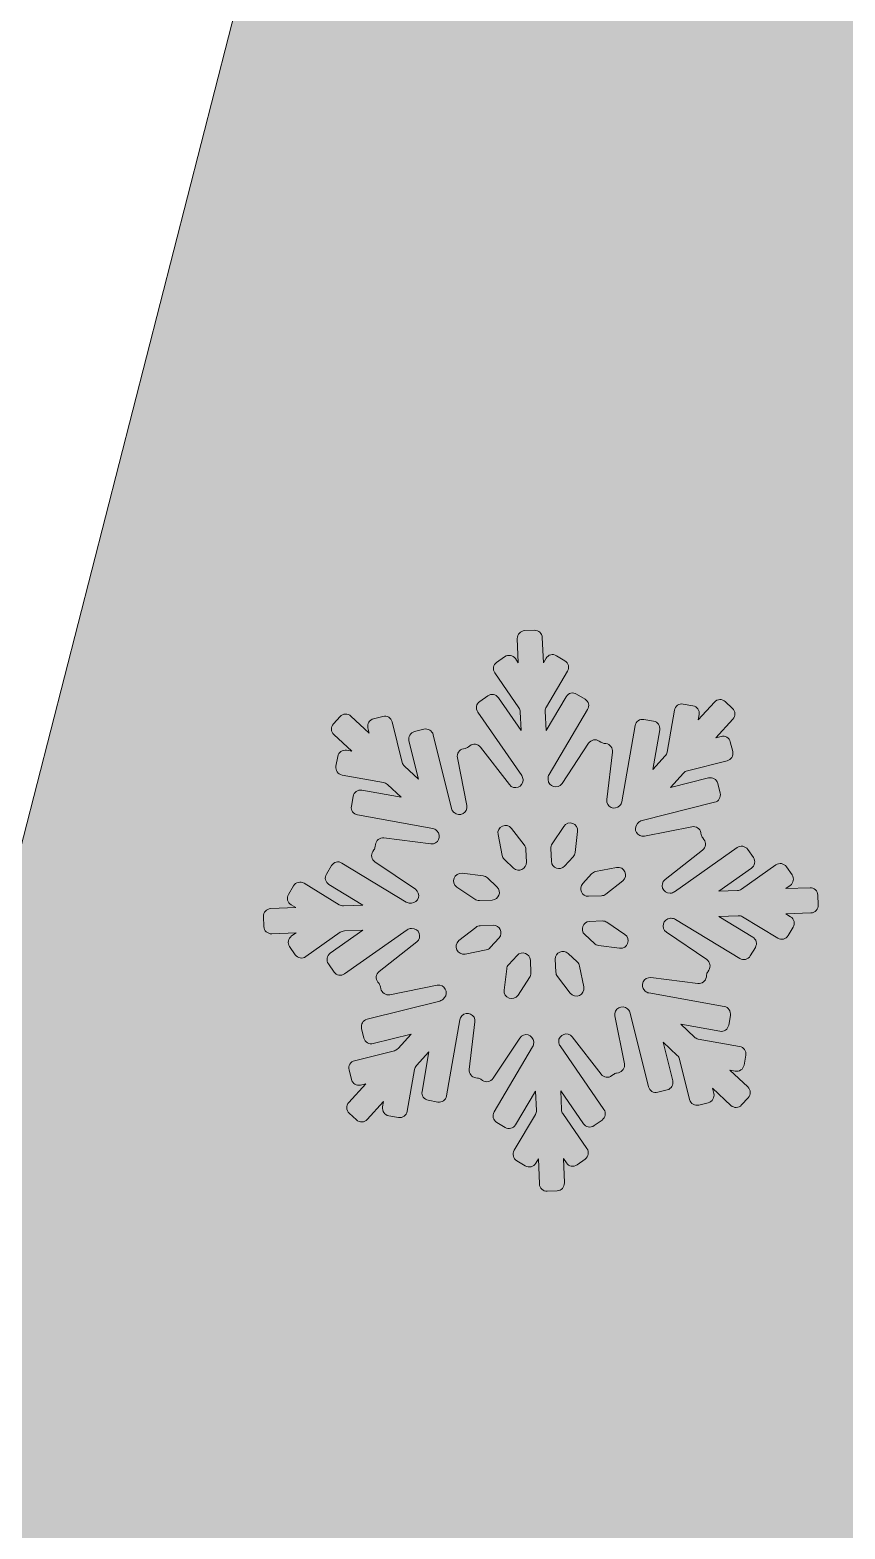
# Model space of a CAD drawing. Header units: millimetres. Extents: x 27 to 189, y -121 to -22.
# Drawn here: x 153.91 to 169.24, y -78.98 to -50.76 of the extents above; entities that cross this region are included whole.
import ezdxf

# ---------------------------------------------------------------- set-up
doc = ezdxf.new("R2010")
doc.units = ezdxf.units.MM
doc.header["$MEASUREMENT"] = 0
doc.layers.add('engraving', color=7, linetype='Continuous')
doc.layers.add('Layer 1', color=7, linetype='Continuous')

msp = doc.modelspace()

# ---------------------------------------------------------------- hatches: boundary and pattern name
at = {"layer": 'Layer 1'}
h = msp.add_hatch(color=2, dxfattribs=at)
h.dxf.hatch_style = 2
edge = h.paths.add_edge_path()
edge.add_spline(control_points=[(165.942, -35.834), (165.942, -35.834), (161.501, -35.834), (161.501, -35.834), (161.501, -35.834), (158.269, -35.834), (158.269, -35.834), (157.497, -34.402), (156.034, -33.393), (154.332, -33.263), (155.837, -32.148), (156.817, -30.365), (156.817, -28.348), (156.817, -24.968), (154.076, -22.227), (150.696, -22.227), (147.316, -22.227), (144.575, -24.968), (144.575, -28.348), (144.575, -30.365), (145.555, -32.148), (147.06, -33.263), (145.358, -33.393), (143.895, -34.402), (143.123, -35.834), (143.123, -35.834), (139.892, -35.834), (139.892, -35.834), (139.892, -35.834), (135.45, -35.834), (135.45, -35.834), (135.45, -35.834), (112.878, -35.834), (112.878, -35.834), (112.878, -35.834), (135.664, -120.161), (135.664, -120.161), (135.664, -120.161), (165.729, -120.161), (165.729, -120.161), (165.729, -120.161), (188.514, -35.834), (188.514, -35.834), (188.514, -35.834), (165.942, -35.834), (165.942, -35.834)], knot_values=[0, 0, 0, 0, 1, 1, 1, 2, 2, 2, 3, 3, 3, 4, 4, 4, 5, 5, 5, 6, 6, 6, 7, 7, 7, 8, 8, 8, 9, 9, 9, 10, 10, 10, 11, 11, 11, 12, 12, 12, 13, 13, 13, 14, 14, 14, 15, 15, 15, 15], degree=3, periodic=1)
edge = h.paths.add_edge_path()
edge.add_spline(control_points=[(146.889, -28.348), (146.889, -26.249), (148.597, -24.541), (150.696, -24.541), (152.795, -24.541), (154.503, -26.249), (154.503, -28.348), (154.503, -30.447), (152.795, -32.155), (150.696, -32.155), (148.597, -32.155), (146.889, -30.447), (146.889, -28.348)], knot_values=[0, 0, 0, 0, 1, 1, 1, 2, 2, 2, 3, 3, 3, 4, 4, 4, 4], degree=3, periodic=1)
h.paths.add_polyline_path([(140.66, -38.834), (160.733, -38.834), (150.696, -77.997)])

# ---------------------------------------------------------------- linework, layer by layer
at = {"layer": 'engraving', "lineweight": 0}
for points, knots in [([(168.733, -67.042), (168.73, -66.963), (168.664, -66.901), (168.585, -66.904), (168.585, -66.904), (168.129, -66.922), (168.129, -66.922), (168.129, -66.922), (168.213, -66.862), (168.213, -66.862), (168.277, -66.817), (168.293, -66.728), (168.248, -66.664), (168.248, -66.664), (168.142, -66.51), (168.142, -66.51), (168.097, -66.445), (168.007, -66.429), (167.942, -66.475), (167.942, -66.475), (167.295, -66.931), (167.295, -66.931), (167.273, -66.947), (167.246, -66.956), (167.218, -66.957), (167.218, -66.957), (166.869, -66.971), (166.869, -66.971), (166.869, -66.971), (167.484, -66.537), (167.484, -66.537), (167.549, -66.491), (167.564, -66.403), (167.52, -66.338), (167.52, -66.338), (167.413, -66.185), (167.413, -66.185), (167.368, -66.119), (167.278, -66.103), (167.213, -66.149), (167.213, -66.149), (166.037, -66.98), (166.037, -66.98), (166.014, -66.996), (165.987, -67.005), (165.959, -67.006), (165.959, -67.006), (165.953, -67.006), (165.953, -67.006), (165.814, -67.012), (165.749, -66.837), (165.858, -66.751), (165.858, -66.751), (166.564, -66.195), (166.564, -66.195), (166.626, -66.146), (166.637, -66.057), (166.589, -65.995), (166.589, -65.995), (166.566, -65.966), (166.566, -65.966), (166.553, -65.948), (166.544, -65.928), (166.539, -65.906), (166.539, -65.906), (166.532, -65.87), (166.532, -65.87), (166.517, -65.792), (166.441, -65.742), (166.364, -65.757), (166.364, -65.757), (165.473, -65.935), (165.473, -65.935), (165.337, -65.962), (165.246, -65.8), (165.339, -65.698), (165.339, -65.698), (165.354, -65.681), (165.354, -65.681), (165.373, -65.661), (165.397, -65.646), (165.425, -65.639), (165.425, -65.639), (166.791, -65.296), (166.791, -65.296), (166.867, -65.277), (166.914, -65.2), (166.895, -65.123), (166.895, -65.123), (166.85, -64.941), (166.85, -64.941), (166.831, -64.864), (166.753, -64.817), (166.676, -64.837), (166.676, -64.837), (165.961, -65.016), (165.961, -65.016), (165.961, -65.016), (166.207, -64.746), (166.207, -64.746), (166.226, -64.725), (166.251, -64.71), (166.278, -64.704), (166.278, -64.704), (167.027, -64.516), (167.027, -64.516), (167.104, -64.497), (167.15, -64.419), (167.131, -64.342), (167.131, -64.342), (167.086, -64.161), (167.086, -64.161), (167.067, -64.084), (166.989, -64.037), (166.912, -64.056), (166.912, -64.056), (166.814, -64.081), (166.814, -64.081), (166.814, -64.081), (167.135, -63.729), (167.135, -63.729), (167.188, -63.671), (167.185, -63.581), (167.127, -63.528), (167.127, -63.528), (166.992, -63.401), (166.992, -63.401), (166.933, -63.346), (166.842, -63.35), (166.788, -63.409), (166.788, -63.409), (166.481, -63.745), (166.481, -63.745), (166.481, -63.745), (166.499, -63.644), (166.499, -63.644), (166.512, -63.567), (166.461, -63.493), (166.383, -63.479), (166.383, -63.479), (166.202, -63.446), (166.202, -63.446), (166.124, -63.432), (166.049, -63.484), (166.035, -63.562), (166.035, -63.562), (165.898, -64.351), (165.898, -64.351), (165.893, -64.377), (165.881, -64.402), (165.863, -64.423), (165.863, -64.423), (165.628, -64.68), (165.628, -64.68), (165.628, -64.68), (165.757, -63.935), (165.757, -63.935), (165.771, -63.857), (165.719, -63.783), (165.642, -63.769), (165.642, -63.769), (165.46, -63.737), (165.46, -63.737), (165.382, -63.722), (165.307, -63.775), (165.294, -63.853), (165.294, -63.853), (165.044, -65.286), (165.044, -65.286), (165.04, -65.313), (165.027, -65.338), (165.009, -65.358), (165.009, -65.358), (165.009, -65.358), (165.009, -65.358), (164.915, -65.461), (164.744, -65.383), (164.761, -65.244), (164.761, -65.244), (164.869, -64.351), (164.869, -64.351), (164.879, -64.273), (164.823, -64.202), (164.745, -64.192), (164.745, -64.192), (164.711, -64.188), (164.711, -64.188), (164.689, -64.185), (164.667, -64.177), (164.649, -64.164), (164.649, -64.164), (164.62, -64.145), (164.62, -64.145), (164.554, -64.1), (164.464, -64.118), (164.42, -64.184), (164.42, -64.184), (163.92, -64.941), (163.92, -64.941), (163.844, -65.057), (163.663, -65.007), (163.658, -64.868), (163.658, -64.868), (163.657, -64.852), (163.657, -64.852), (163.656, -64.825), (163.663, -64.797), (163.677, -64.773), (163.677, -64.773), (164.402, -63.551), (164.402, -63.551), (164.442, -63.483), (164.421, -63.396), (164.354, -63.355), (164.354, -63.355), (164.195, -63.259), (164.195, -63.259), (164.127, -63.217), (164.038, -63.239), (163.998, -63.308), (163.998, -63.308), (163.62, -63.944), (163.62, -63.944), (163.62, -63.944), (163.605, -63.578), (163.605, -63.578), (163.604, -63.551), (163.611, -63.523), (163.625, -63.499), (163.625, -63.499), (164.023, -62.828), (164.023, -62.828), (164.063, -62.761), (164.042, -62.674), (163.975, -62.633), (163.975, -62.633), (163.817, -62.536), (163.817, -62.536), (163.748, -62.495), (163.659, -62.517), (163.619, -62.586), (163.619, -62.586), (163.569, -62.67), (163.569, -62.67), (163.569, -62.67), (163.549, -62.195), (163.549, -62.195), (163.546, -62.116), (163.48, -62.055), (163.401, -62.058), (163.401, -62.058), (163.217, -62.065), (163.217, -62.065), (163.138, -62.068), (163.076, -62.135), (163.079, -62.214), (163.079, -62.214), (163.098, -62.672), (163.098, -62.672), (163.098, -62.672), (163.042, -62.591), (163.042, -62.591), (162.997, -62.526), (162.906, -62.51), (162.841, -62.556), (162.841, -62.556), (162.69, -62.662), (162.69, -62.662), (162.626, -62.708), (162.611, -62.796), (162.655, -62.861), (162.655, -62.861), (163.11, -63.519), (163.11, -63.519), (163.125, -63.541), (163.134, -63.567), (163.135, -63.594), (163.135, -63.594), (163.149, -63.946), (163.149, -63.946), (163.149, -63.946), (162.722, -63.328), (162.722, -63.328), (162.677, -63.262), (162.587, -63.246), (162.522, -63.292), (162.522, -63.292), (162.371, -63.399), (162.371, -63.399), (162.306, -63.444), (162.291, -63.533), (162.335, -63.597), (162.335, -63.597), (163.161, -64.793), (163.161, -64.793), (163.177, -64.815), (163.186, -64.841), (163.187, -64.868), (163.187, -64.868), (163.187, -64.871), (163.187, -64.871), (163.192, -65.01), (163.015, -65.075), (162.93, -64.964), (162.93, -64.964), (162.387, -64.259), (162.387, -64.259), (162.338, -64.195), (162.247, -64.184), (162.185, -64.233), (162.185, -64.233), (162.158, -64.254), (162.158, -64.254), (162.14, -64.268), (162.119, -64.278), (162.097, -64.282), (162.097, -64.282), (162.064, -64.289), (162.064, -64.289), (161.986, -64.305), (161.936, -64.38), (161.951, -64.457), (161.951, -64.457), (162.128, -65.356), (162.128, -65.356), (162.155, -65.493), (161.992, -65.584), (161.89, -65.489), (161.89, -65.489), (161.881, -65.481), (161.881, -65.481), (161.861, -65.462), (161.847, -65.437), (161.84, -65.41), (161.84, -65.41), (161.497, -64.025), (161.497, -64.025), (161.478, -63.948), (161.4, -63.901), (161.323, -63.92), (161.323, -63.92), (161.145, -63.965), (161.145, -63.965), (161.068, -63.984), (161.022, -64.062), (161.041, -64.138), (161.041, -64.138), (161.22, -64.862), (161.22, -64.862), (161.22, -64.862), (160.955, -64.614), (160.955, -64.614), (160.934, -64.595), (160.92, -64.571), (160.913, -64.544), (160.913, -64.544), (160.725, -63.784), (160.725, -63.784), (160.706, -63.707), (160.628, -63.66), (160.551, -63.679), (160.551, -63.679), (160.373, -63.724), (160.373, -63.724), (160.296, -63.743), (160.25, -63.821), (160.269, -63.897), (160.269, -63.897), (160.293, -63.996), (160.293, -63.996), (160.293, -63.996), (159.949, -63.674), (159.949, -63.674), (159.891, -63.619), (159.799, -63.623), (159.745, -63.682), (159.745, -63.682), (159.62, -63.819), (159.62, -63.819), (159.567, -63.877), (159.571, -63.967), (159.628, -64.02), (159.628, -64.02), (159.965, -64.335), (159.965, -64.335), (159.965, -64.335), (159.867, -64.317), (159.867, -64.317), (159.788, -64.303), (159.714, -64.355), (159.7, -64.434), (159.7, -64.434), (159.668, -64.618), (159.668, -64.618), (159.654, -64.695), (159.706, -64.769), (159.783, -64.783), (159.783, -64.783), (160.561, -64.924), (160.561, -64.924), (160.589, -64.929), (160.614, -64.942), (160.634, -64.96), (160.634, -64.96), (160.891, -65.201), (160.891, -65.201), (160.891, -65.201), (160.156, -65.068), (160.156, -65.068), (160.077, -65.054), (160.003, -65.106), (159.989, -65.185), (159.989, -65.185), (159.957, -65.369), (159.957, -65.369), (159.943, -65.446), (159.995, -65.52), (160.073, -65.534), (160.073, -65.534), (161.488, -65.79), (161.488, -65.79), (161.515, -65.795), (161.54, -65.808), (161.56, -65.827), (161.56, -65.827), (161.567, -65.833), (161.567, -65.833), (161.669, -65.928), (161.589, -66.097), (161.451, -66.08), (161.451, -66.08), (160.569, -65.968), (160.569, -65.968), (160.49, -65.958), (160.419, -66.014), (160.409, -66.093), (160.409, -66.093), (160.405, -66.129), (160.405, -66.129), (160.402, -66.151), (160.394, -66.172), (160.382, -66.19), (160.382, -66.19), (160.362, -66.221), (160.362, -66.221), (160.319, -66.286), (160.336, -66.374), (160.401, -66.418), (160.401, -66.418), (161.161, -66.933), (161.161, -66.933), (161.275, -67.011), (161.224, -67.19), (161.086, -67.195), (161.086, -67.195), (161.068, -67.196), (161.068, -67.196), (161.04, -67.197), (161.012, -67.19), (160.988, -67.175), (160.988, -67.175), (159.78, -66.439), (159.78, -66.439), (159.712, -66.398), (159.623, -66.42), (159.582, -66.488), (159.582, -66.488), (159.487, -66.649), (159.487, -66.649), (159.447, -66.716), (159.469, -66.803), (159.536, -66.844), (159.536, -66.844), (160.171, -67.231), (160.171, -67.231), (160.171, -67.231), (159.809, -67.245), (159.809, -67.245), (159.781, -67.246), (159.753, -67.239), (159.729, -67.224), (159.729, -67.224), (159.067, -66.821), (159.067, -66.821), (158.999, -66.779), (158.91, -66.801), (158.869, -66.87), (158.869, -66.87), (158.774, -67.03), (158.774, -67.03), (158.734, -67.097), (158.756, -67.185), (158.823, -67.225), (158.823, -67.225), (158.912, -67.279), (158.912, -67.279), (158.912, -67.279), (158.441, -67.298), (158.441, -67.298), (158.362, -67.301), (158.3, -67.368), (158.303, -67.447), (158.303, -67.447), (158.311, -67.634), (158.311, -67.634), (158.314, -67.713), (158.381, -67.774), (158.46, -67.771), (158.46, -67.771), (158.916, -67.754), (158.916, -67.754), (158.916, -67.754), (158.831, -67.813), (158.831, -67.813), (158.767, -67.859), (158.751, -67.947), (158.796, -68.012), (158.796, -68.012), (158.902, -68.165), (158.902, -68.165), (158.947, -68.231), (159.037, -68.247), (159.102, -68.201), (159.102, -68.201), (159.749, -67.744), (159.749, -67.744), (159.771, -67.728), (159.798, -67.719), (159.826, -67.718), (159.826, -67.718), (160.175, -67.705), (160.175, -67.705), (160.175, -67.705), (159.56, -68.139), (159.56, -68.139), (159.496, -68.184), (159.48, -68.273), (159.525, -68.337), (159.525, -68.337), (159.631, -68.491), (159.631, -68.491), (159.676, -68.556), (159.766, -68.572), (159.831, -68.526), (159.831, -68.526), (161.008, -67.696), (161.008, -67.696), (161.03, -67.68), (161.057, -67.67), (161.085, -67.669), (161.085, -67.669), (161.091, -67.669), (161.091, -67.669), (161.23, -67.664), (161.295, -67.839), (161.186, -67.925), (161.186, -67.925), (160.48, -68.48), (160.48, -68.48), (160.418, -68.529), (160.407, -68.618), (160.455, -68.68), (160.455, -68.68), (160.478, -68.71), (160.478, -68.71), (160.491, -68.727), (160.501, -68.748), (160.505, -68.77), (160.505, -68.77), (160.512, -68.806), (160.512, -68.806), (160.527, -68.883), (160.603, -68.934), (160.681, -68.918), (160.681, -68.918), (161.572, -68.741), (161.572, -68.741), (161.707, -68.714), (161.799, -68.876), (161.705, -68.978), (161.705, -68.978), (161.691, -68.994), (161.691, -68.994), (161.672, -69.015), (161.647, -69.03), (161.62, -69.037), (161.62, -69.037), (160.253, -69.379), (160.253, -69.379), (160.177, -69.399), (160.13, -69.476), (160.149, -69.553), (160.149, -69.553), (160.194, -69.734), (160.194, -69.734), (160.213, -69.811), (160.291, -69.858), (160.368, -69.839), (160.368, -69.839), (161.083, -69.659), (161.083, -69.659), (161.083, -69.659), (160.837, -69.93), (160.837, -69.93), (160.818, -69.95), (160.793, -69.965), (160.766, -69.972), (160.766, -69.972), (160.017, -70.16), (160.017, -70.16), (159.941, -70.179), (159.894, -70.257), (159.913, -70.333), (159.913, -70.333), (159.958, -70.515), (159.958, -70.515), (159.977, -70.592), (160.055, -70.639), (160.132, -70.619), (160.132, -70.619), (160.23, -70.595), (160.23, -70.595), (160.23, -70.595), (159.909, -70.946), (159.909, -70.946), (159.856, -71.004), (159.859, -71.094), (159.917, -71.148), (159.917, -71.148), (160.052, -71.275), (160.052, -71.275), (160.111, -71.329), (160.202, -71.325), (160.256, -71.267), (160.256, -71.267), (160.563, -70.931), (160.563, -70.931), (160.563, -70.931), (160.545, -71.031), (160.545, -71.031), (160.532, -71.109), (160.583, -71.183), (160.661, -71.197), (160.661, -71.197), (160.842, -71.23), (160.842, -71.23), (160.92, -71.244), (160.995, -71.191), (161.009, -71.113), (161.009, -71.113), (161.146, -70.325), (161.146, -70.325), (161.151, -70.298), (161.163, -70.273), (161.181, -70.253), (161.181, -70.253), (161.416, -69.995), (161.416, -69.995), (161.416, -69.995), (161.287, -70.741), (161.287, -70.741), (161.273, -70.818), (161.325, -70.892), (161.402, -70.906), (161.402, -70.906), (161.584, -70.939), (161.584, -70.939), (161.662, -70.953), (161.737, -70.901), (161.75, -70.823), (161.75, -70.823), (162, -69.389), (162, -69.389), (162.004, -69.363), (162.017, -69.338), (162.035, -69.317), (162.035, -69.317), (162.035, -69.317), (162.035, -69.317), (162.129, -69.214), (162.3, -69.293), (162.283, -69.431), (162.283, -69.431), (162.175, -70.324), (162.175, -70.324), (162.165, -70.402), (162.221, -70.474), (162.299, -70.483), (162.299, -70.483), (162.333, -70.488), (162.333, -70.488), (162.355, -70.491), (162.377, -70.499), (162.395, -70.511), (162.395, -70.511), (162.424, -70.531), (162.424, -70.531), (162.49, -70.575), (162.58, -70.558), (162.624, -70.491), (162.624, -70.491), (163.124, -69.734), (163.124, -69.734), (163.2, -69.618), (163.381, -69.668), (163.387, -69.807), (163.387, -69.807), (163.387, -69.823), (163.387, -69.823), (163.388, -69.851), (163.381, -69.878), (163.367, -69.902), (163.367, -69.902), (162.642, -71.125), (162.642, -71.125), (162.602, -71.193), (162.624, -71.28), (162.691, -71.321), (162.691, -71.321), (162.849, -71.417), (162.849, -71.417), (162.917, -71.458), (163.006, -71.436), (163.046, -71.368), (163.046, -71.368), (163.424, -70.731), (163.424, -70.731), (163.424, -70.731), (163.439, -71.097), (163.439, -71.097), (163.44, -71.125), (163.433, -71.152), (163.419, -71.176), (163.419, -71.176), (163.021, -71.847), (163.021, -71.847), (162.981, -71.915), (163.002, -72.002), (163.069, -72.043), (163.069, -72.043), (163.228, -72.139), (163.228, -72.139), (163.296, -72.181), (163.385, -72.158), (163.425, -72.09), (163.425, -72.09), (163.475, -72.005), (163.475, -72.005), (163.475, -72.005), (163.495, -72.481), (163.495, -72.481), (163.498, -72.56), (163.564, -72.621), (163.643, -72.618), (163.643, -72.618), (163.827, -72.611), (163.827, -72.611), (163.906, -72.608), (163.968, -72.541), (163.965, -72.462), (163.965, -72.462), (163.946, -72.003), (163.946, -72.003), (163.946, -72.003), (164.002, -72.084), (164.002, -72.084), (164.047, -72.15), (164.138, -72.166), (164.203, -72.12), (164.203, -72.12), (164.354, -72.013), (164.354, -72.013), (164.418, -71.968), (164.434, -71.879), (164.389, -71.815), (164.389, -71.815), (163.934, -71.157), (163.934, -71.157), (163.919, -71.135), (163.91, -71.108), (163.909, -71.081), (163.909, -71.081), (163.895, -70.729), (163.895, -70.729), (163.895, -70.729), (164.322, -71.348), (164.322, -71.348), (164.367, -71.413), (164.458, -71.429), (164.523, -71.383), (164.523, -71.383), (164.674, -71.277), (164.674, -71.277), (164.738, -71.231), (164.753, -71.143), (164.709, -71.078), (164.709, -71.078), (163.883, -69.883), (163.883, -69.883), (163.867, -69.861), (163.859, -69.834), (163.857, -69.807), (163.857, -69.807), (163.857, -69.805), (163.857, -69.805), (163.852, -69.665), (164.029, -69.601), (164.114, -69.712), (164.114, -69.712), (164.657, -70.417), (164.657, -70.417), (164.706, -70.48), (164.797, -70.492), (164.859, -70.442), (164.859, -70.442), (164.886, -70.421), (164.886, -70.421), (164.904, -70.407), (164.925, -70.398), (164.947, -70.393), (164.947, -70.393), (164.98, -70.387), (164.98, -70.387), (165.058, -70.371), (165.108, -70.296), (165.093, -70.218), (165.093, -70.218), (164.916, -69.319), (164.916, -69.319), (164.889, -69.183), (165.053, -69.092), (165.154, -69.187), (165.154, -69.187), (165.163, -69.195), (165.163, -69.195), (165.183, -69.214), (165.197, -69.238), (165.204, -69.265), (165.204, -69.265), (165.547, -70.651), (165.547, -70.651), (165.566, -70.728), (165.644, -70.775), (165.721, -70.755), (165.721, -70.755), (165.899, -70.711), (165.899, -70.711), (165.976, -70.691), (166.022, -70.614), (166.003, -70.537), (166.003, -70.537), (165.824, -69.813), (165.824, -69.813), (165.824, -69.813), (166.089, -70.061), (166.089, -70.061), (166.11, -70.08), (166.124, -70.105), (166.131, -70.132), (166.131, -70.132), (166.319, -70.892), (166.319, -70.892), (166.338, -70.969), (166.416, -71.016), (166.493, -70.996), (166.493, -70.996), (166.671, -70.952), (166.671, -70.952), (166.748, -70.932), (166.794, -70.855), (166.775, -70.778), (166.775, -70.778), (166.751, -70.68), (166.751, -70.68), (166.751, -70.68), (167.095, -71.002), (167.095, -71.002), (167.153, -71.056), (167.245, -71.052), (167.299, -70.994), (167.299, -70.994), (167.424, -70.857), (167.424, -70.857), (167.477, -70.799), (167.473, -70.709), (167.416, -70.655), (167.416, -70.655), (167.079, -70.341), (167.079, -70.341), (167.079, -70.341), (167.178, -70.358), (167.178, -70.358), (167.256, -70.373), (167.331, -70.32), (167.344, -70.242), (167.344, -70.242), (167.376, -70.058), (167.376, -70.058), (167.39, -69.98), (167.338, -69.906), (167.261, -69.892), (167.261, -69.892), (166.483, -69.752), (166.483, -69.752), (166.456, -69.747), (166.43, -69.734), (166.41, -69.715), (166.41, -69.715), (166.153, -69.474), (166.153, -69.474), (166.153, -69.474), (166.889, -69.607), (166.889, -69.607), (166.967, -69.621), (167.042, -69.569), (167.055, -69.491), (167.055, -69.491), (167.087, -69.307), (167.087, -69.307), (167.101, -69.229), (167.049, -69.155), (166.972, -69.141), (166.972, -69.141), (165.556, -68.885), (165.556, -68.885), (165.529, -68.88), (165.504, -68.868), (165.484, -68.849), (165.484, -68.849), (165.477, -68.843), (165.477, -68.843), (165.375, -68.748), (165.455, -68.578), (165.593, -68.596), (165.593, -68.596), (166.475, -68.708), (166.475, -68.708), (166.554, -68.718), (166.625, -68.662), (166.635, -68.583), (166.635, -68.583), (166.64, -68.547), (166.64, -68.547), (166.642, -68.525), (166.65, -68.504), (166.662, -68.485), (166.662, -68.485), (166.682, -68.455), (166.682, -68.455), (166.726, -68.389), (166.708, -68.301), (166.643, -68.257), (166.643, -68.257), (165.884, -67.742), (165.884, -67.742), (165.769, -67.665), (165.82, -67.486), (165.958, -67.48), (165.958, -67.48), (165.976, -67.48), (165.976, -67.48), (166.004, -67.479), (166.032, -67.486), (166.056, -67.501), (166.056, -67.501), (167.264, -68.236), (167.264, -68.236), (167.332, -68.278), (167.421, -68.256), (167.462, -68.187), (167.462, -68.187), (167.557, -68.027), (167.557, -68.027), (167.597, -67.96), (167.575, -67.873), (167.508, -67.832), (167.508, -67.832), (166.873, -67.445), (166.873, -67.445), (166.873, -67.445), (167.235, -67.431), (167.235, -67.431), (167.263, -67.43), (167.291, -67.437), (167.315, -67.452), (167.315, -67.452), (167.977, -67.855), (167.977, -67.855), (168.045, -67.896), (168.134, -67.874), (168.175, -67.805), (168.175, -67.805), (168.27, -67.645), (168.27, -67.645), (168.31, -67.578), (168.288, -67.491), (168.221, -67.45), (168.221, -67.45), (168.132, -67.396), (168.132, -67.396), (168.132, -67.396), (168.603, -67.378), (168.603, -67.378), (168.682, -67.375), (168.744, -67.308), (168.741, -67.229), (168.741, -67.229), (168.733, -67.042), (168.733, -67.042)], [0, 0, 0, 0, 1, 1, 1, 2, 2, 2, 3, 3, 3, 4, 4, 4, 5, 5, 5, 6, 6, 6, 7, 7, 7, 8, 8, 8, 9, 9, 9, 10, 10, 10, 11, 11, 11, 12, 12, 12, 13, 13, 13, 14, 14, 14, 15, 15, 15, 16, 16, 16, 17, 17, 17, 18, 18, 18, 19, 19, 19, 20, 20, 20, 21, 21, 21, 22, 22, 22, 23, 23, 23, 24, 24, 24, 25, 25, 25, 26, 26, 26, 27, 27, 27, 28, 28, 28, 29, 29, 29, 30, 30, 30, 31, 31, 31, 32, 32, 32, 33, 33, 33, 34, 34, 34, 35, 35, 35, 36, 36, 36, 37, 37, 37, 38, 38, 38, 39, 39, 39, 40, 40, 40, 41, 41, 41, 42, 42, 42, 43, 43, 43, 44, 44, 44, 45, 45, 45, 46, 46, 46, 47, 47, 47, 48, 48, 48, 49, 49, 49, 50, 50, 50, 51, 51, 51, 52, 52, 52, 53, 53, 53, 54, 54, 54, 55, 55, 55, 56, 56, 56, 57, 57, 57, 58, 58, 58, 59, 59, 59, 60, 60, 60, 61, 61, 61, 62, 62, 62, 63, 63, 63, 64, 64, 64, 65, 65, 65, 66, 66, 66, 67, 67, 67, 68, 68, 68, 69, 69, 69, 70, 70, 70, 71, 71, 71, 72, 72, 72, 73, 73, 73, 74, 74, 74, 75, 75, 75, 76, 76, 76, 77, 77, 77, 78, 78, 78, 79, 79, 79, 80, 80, 80, 81, 81, 81, 82, 82, 82, 83, 83, 83, 84, 84, 84, 85, 85, 85, 86, 86, 86, 87, 87, 87, 88, 88, 88, 89, 89, 89, 90, 90, 90, 91, 91, 91, 92, 92, 92, 93, 93, 93, 94, 94, 94, 95, 95, 95, 96, 96, 96, 97, 97, 97, 98, 98, 98, 99, 99, 99, 100, 100, 100, 101, 101, 101, 102, 102, 102, 103, 103, 103, 104, 104, 104, 105, 105, 105, 106, 106, 106, 107, 107, 107, 108, 108, 108, 109, 109, 109, 110, 110, 110, 111, 111, 111, 112, 112, 112, 113, 113, 113, 114, 114, 114, 115, 115, 115, 116, 116, 116, 117, 117, 117, 118, 118, 118, 119, 119, 119, 120, 120, 120, 121, 121, 121, 122, 122, 122, 123, 123, 123, 124, 124, 124, 125, 125, 125, 126, 126, 126, 127, 127, 127, 128, 128, 128, 129, 129, 129, 130, 130, 130, 131, 131, 131, 132, 132, 132, 133, 133, 133, 134, 134, 134, 135, 135, 135, 136, 136, 136, 137, 137, 137, 138, 138, 138, 139, 139, 139, 140, 140, 140, 141, 141, 141, 142, 142, 142, 143, 143, 143, 144, 144, 144, 145, 145, 145, 146, 146, 146, 147, 147, 147, 148, 148, 148, 149, 149, 149, 150, 150, 150, 151, 151, 151, 152, 152, 152, 153, 153, 153, 154, 154, 154, 155, 155, 155, 156, 156, 156, 157, 157, 157, 158, 158, 158, 159, 159, 159, 160, 160, 160, 161, 161, 161, 162, 162, 162, 163, 163, 163, 164, 164, 164, 165, 165, 165, 166, 166, 166, 167, 167, 167, 168, 168, 168, 169, 169, 169, 170, 170, 170, 171, 171, 171, 172, 172, 172, 173, 173, 173, 174, 174, 174, 175, 175, 175, 176, 176, 176, 177, 177, 177, 178, 178, 178, 179, 179, 179, 180, 180, 180, 181, 181, 181, 182, 182, 182, 183, 183, 183, 184, 184, 184, 185, 185, 185, 186, 186, 186, 187, 187, 187, 188, 188, 188, 189, 189, 189, 190, 190, 190, 191, 191, 191, 192, 192, 192, 193, 193, 193, 194, 194, 194, 195, 195, 195, 196, 196, 196, 197, 197, 197, 198, 198, 198, 199, 199, 199, 200, 200, 200, 201, 201, 201, 202, 202, 202, 203, 203, 203, 204, 204, 204, 205, 205, 205, 206, 206, 206, 207, 207, 207, 208, 208, 208, 209, 209, 209, 210, 210, 210, 211, 211, 211, 212, 212, 212, 213, 213, 213, 214, 214, 214, 215, 215, 215, 216, 216, 216, 217, 217, 217, 218, 218, 218, 219, 219, 219, 220, 220, 220, 221, 221, 221, 222, 222, 222, 223, 223, 223, 224, 224, 224, 225, 225, 225, 226, 226, 226, 227, 227, 227, 228, 228, 228, 229, 229, 229, 230, 230, 230, 231, 231, 231, 232, 232, 232, 233, 233, 233, 234, 234, 234, 235, 235, 235, 236, 236, 236, 237, 237, 237, 238, 238, 238, 239, 239, 239, 240, 240, 240, 241, 241, 241, 242, 242, 242, 243, 243, 243, 244, 244, 244, 245, 245, 245, 246, 246, 246, 247, 247, 247, 248, 248, 248, 249, 249, 249, 250, 250, 250, 251, 251, 251, 252, 252, 252, 253, 253, 253, 254, 254, 254, 255, 255, 255, 256, 256, 256, 257, 257, 257, 258, 258, 258, 259, 259, 259, 260, 260, 260, 261, 261, 261, 262, 262, 262, 263, 263, 263, 264, 264, 264, 265, 265, 265, 266, 266, 266, 267, 267, 267, 268, 268, 268, 269, 269, 269, 270, 270, 270, 271, 271, 271, 272, 272, 272, 273, 273, 273, 274, 274, 274, 275, 275, 275, 276, 276, 276, 277, 277, 277, 278, 278, 278, 279, 279, 279, 280, 280, 280, 281, 281, 281, 282, 282, 282, 283, 283, 283, 284, 284, 284, 285, 285, 285, 286, 286, 286, 287, 287, 287, 288, 288, 288, 289, 289, 289, 290, 290, 290, 291, 291, 291, 292, 292, 292, 293, 293, 293, 294, 294, 294, 295, 295, 295, 296, 296, 296, 297, 297, 297, 298, 298, 298, 299, 299, 299, 300, 300, 300, 301, 301, 301, 302, 302, 302, 303, 303, 303, 304, 304, 304, 305, 305, 305, 306, 306, 306, 307, 307, 307, 308, 308, 308, 309, 309, 309, 310, 310, 310, 311, 311, 311, 312, 312, 312, 313, 313, 313, 314, 314, 314, 315, 315, 315, 316, 316, 316, 317, 317, 317, 318, 318, 318, 319, 319, 319, 320, 320, 320, 321, 321, 321, 322, 322, 322, 323, 323, 323, 324, 324, 324, 325, 325, 325, 326, 326, 326, 327, 327, 327, 328, 328, 328, 329, 329, 329, 330, 330, 330, 331, 331, 331, 332, 332, 332, 333, 333, 333, 334, 334, 334, 335, 335, 335, 336, 336, 336, 336]), ([(162.97, -65.788), (162.97, -65.788), (163.21, -66.1), (163.21, -66.1), (163.228, -66.124), (163.239, -66.152), (163.24, -66.182), (163.24, -66.182), (163.25, -66.424), (163.25, -66.424), (163.255, -66.552), (163.102, -66.622), (163.009, -66.535), (163.009, -66.535), (162.836, -66.373), (162.836, -66.373), (162.814, -66.353), (162.799, -66.326), (162.793, -66.296), (162.793, -66.296), (162.716, -65.903), (162.716, -65.903), (162.687, -65.755), (162.878, -65.668), (162.97, -65.788)], [0, 0, 0, 0, 1, 1, 1, 2, 2, 2, 3, 3, 3, 4, 4, 4, 5, 5, 5, 6, 6, 6, 7, 7, 7, 8, 8, 8, 8]), ([(163.72, -66.407), (163.72, -66.407), (163.71, -66.165), (163.71, -66.165), (163.709, -66.135), (163.717, -66.105), (163.734, -66.08), (163.734, -66.08), (163.952, -65.75), (163.952, -65.75), (164.035, -65.623), (164.232, -65.696), (164.214, -65.846), (164.214, -65.846), (164.165, -66.243), (164.165, -66.243), (164.162, -66.273), (164.149, -66.3), (164.129, -66.322), (164.129, -66.322), (163.969, -66.498), (163.969, -66.498), (163.882, -66.592), (163.725, -66.535), (163.72, -66.407)], [0, 0, 0, 0, 1, 1, 1, 2, 2, 2, 3, 3, 3, 4, 4, 4, 5, 5, 5, 6, 6, 6, 7, 7, 7, 8, 8, 8, 8]), ([(164.309, -66.826), (164.309, -66.826), (164.474, -66.645), (164.474, -66.645), (164.494, -66.623), (164.522, -66.607), (164.552, -66.601), (164.552, -66.601), (164.945, -66.523), (164.945, -66.523), (165.093, -66.493), (165.18, -66.683), (165.062, -66.776), (165.062, -66.776), (164.745, -67.026), (164.745, -67.026), (164.721, -67.045), (164.692, -67.055), (164.662, -67.056), (164.662, -67.056), (164.42, -67.066), (164.42, -67.066), (164.293, -67.071), (164.223, -66.92), (164.309, -66.826)], [0, 0, 0, 0, 1, 1, 1, 2, 2, 2, 3, 3, 3, 4, 4, 4, 5, 5, 5, 6, 6, 6, 7, 7, 7, 8, 8, 8, 8]), ([(162.279, -67.121), (162.279, -67.121), (161.943, -66.893), (161.943, -66.893), (161.818, -66.808), (161.892, -66.613), (162.041, -66.632), (162.041, -66.632), (162.436, -66.682), (162.436, -66.682), (162.466, -66.686), (162.494, -66.699), (162.516, -66.72), (162.516, -66.72), (162.696, -66.889), (162.696, -66.889), (162.789, -66.975), (162.731, -67.131), (162.604, -67.136), (162.604, -67.136), (162.365, -67.146), (162.365, -67.146), (162.335, -67.147), (162.304, -67.138), (162.279, -67.121)], [0, 0, 0, 0, 1, 1, 1, 2, 2, 2, 3, 3, 3, 4, 4, 4, 5, 5, 5, 6, 6, 6, 7, 7, 7, 8, 8, 8, 8]), ([(162.735, -67.85), (162.735, -67.85), (162.57, -68.03), (162.57, -68.03), (162.55, -68.053), (162.522, -68.068), (162.492, -68.074), (162.492, -68.074), (162.099, -68.153), (162.099, -68.153), (161.951, -68.182), (161.864, -67.993), (161.982, -67.9), (161.982, -67.9), (162.3, -67.65), (162.3, -67.65), (162.323, -67.631), (162.352, -67.62), (162.383, -67.619), (162.383, -67.619), (162.624, -67.61), (162.624, -67.61), (162.751, -67.605), (162.821, -67.756), (162.735, -67.85)], [0, 0, 0, 0, 1, 1, 1, 2, 2, 2, 3, 3, 3, 4, 4, 4, 5, 5, 5, 6, 6, 6, 7, 7, 7, 8, 8, 8, 8]), ([(164.765, -67.555), (164.765, -67.555), (165.101, -67.782), (165.101, -67.782), (165.226, -67.867), (165.152, -68.062), (165.003, -68.043), (165.003, -68.043), (164.608, -67.993), (164.608, -67.993), (164.578, -67.989), (164.55, -67.976), (164.528, -67.956), (164.528, -67.956), (164.348, -67.787), (164.348, -67.787), (164.255, -67.7), (164.313, -67.544), (164.44, -67.539), (164.44, -67.539), (164.679, -67.53), (164.679, -67.53), (164.709, -67.529), (164.739, -67.537), (164.765, -67.555)], [0, 0, 0, 0, 1, 1, 1, 2, 2, 2, 3, 3, 3, 4, 4, 4, 5, 5, 5, 6, 6, 6, 7, 7, 7, 8, 8, 8, 8]), ([(163.324, -68.268), (163.324, -68.268), (163.334, -68.511), (163.334, -68.511), (163.335, -68.541), (163.327, -68.57), (163.31, -68.596), (163.31, -68.596), (163.092, -68.926), (163.092, -68.926), (163.009, -69.052), (162.812, -68.98), (162.83, -68.83), (162.83, -68.83), (162.879, -68.432), (162.879, -68.432), (162.882, -68.403), (162.895, -68.375), (162.915, -68.353), (162.915, -68.353), (163.075, -68.178), (163.075, -68.178), (163.162, -68.083), (163.319, -68.141), (163.324, -68.268)], [0, 0, 0, 0, 1, 1, 1, 2, 2, 2, 3, 3, 3, 4, 4, 4, 5, 5, 5, 6, 6, 6, 7, 7, 7, 8, 8, 8, 8]), ([(164.074, -68.887), (164.074, -68.887), (163.834, -68.575), (163.834, -68.575), (163.816, -68.552), (163.806, -68.523), (163.804, -68.494), (163.804, -68.494), (163.794, -68.251), (163.794, -68.251), (163.789, -68.123), (163.942, -68.053), (164.035, -68.141), (164.035, -68.141), (164.208, -68.302), (164.208, -68.302), (164.23, -68.323), (164.245, -68.35), (164.251, -68.379), (164.251, -68.379), (164.328, -68.772), (164.328, -68.772), (164.358, -68.921), (164.167, -69.007), (164.074, -68.887)], [0, 0, 0, 0, 1, 1, 1, 2, 2, 2, 3, 3, 3, 4, 4, 4, 5, 5, 5, 6, 6, 6, 7, 7, 7, 8, 8, 8, 8])]:
    msp.add_open_spline(points, degree=3, knots=knots, dxfattribs=at)
at = {"layer": 'Layer 1', "lineweight": 0}
msp.add_lwpolyline([(140.66, -38.834), (160.733, -38.834), (150.696, -77.997), (140.66, -38.834)], dxfattribs=at)
msp.add_open_spline([(165.942, -35.834), (165.942, -35.834), (161.501, -35.834), (161.501, -35.834), (161.501, -35.834), (158.269, -35.834), (158.269, -35.834), (157.497, -34.402), (156.034, -33.393), (154.332, -33.263), (155.837, -32.148), (156.817, -30.365), (156.817, -28.348), (156.817, -24.968), (154.076, -22.227), (150.696, -22.227), (147.316, -22.227), (144.575, -24.968), (144.575, -28.348), (144.575, -30.365), (145.555, -32.148), (147.06, -33.263), (145.358, -33.393), (143.895, -34.402), (143.123, -35.834), (143.123, -35.834), (139.892, -35.834), (139.892, -35.834), (139.892, -35.834), (135.45, -35.834), (135.45, -35.834), (135.45, -35.834), (112.878, -35.834), (112.878, -35.834), (112.878, -35.834), (135.664, -120.161), (135.664, -120.161), (135.664, -120.161), (165.729, -120.161), (165.729, -120.161), (165.729, -120.161), (188.514, -35.834), (188.514, -35.834), (188.514, -35.834), (165.942, -35.834), (165.942, -35.834)], degree=3, knots=[0, 0, 0, 0, 1, 1, 1, 2, 2, 2, 3, 3, 3, 4, 4, 4, 5, 5, 5, 6, 6, 6, 7, 7, 7, 8, 8, 8, 9, 9, 9, 10, 10, 10, 11, 11, 11, 12, 12, 12, 13, 13, 13, 14, 14, 14, 15, 15, 15, 15], dxfattribs=at)

doc.saveas('drawing.dxf')
